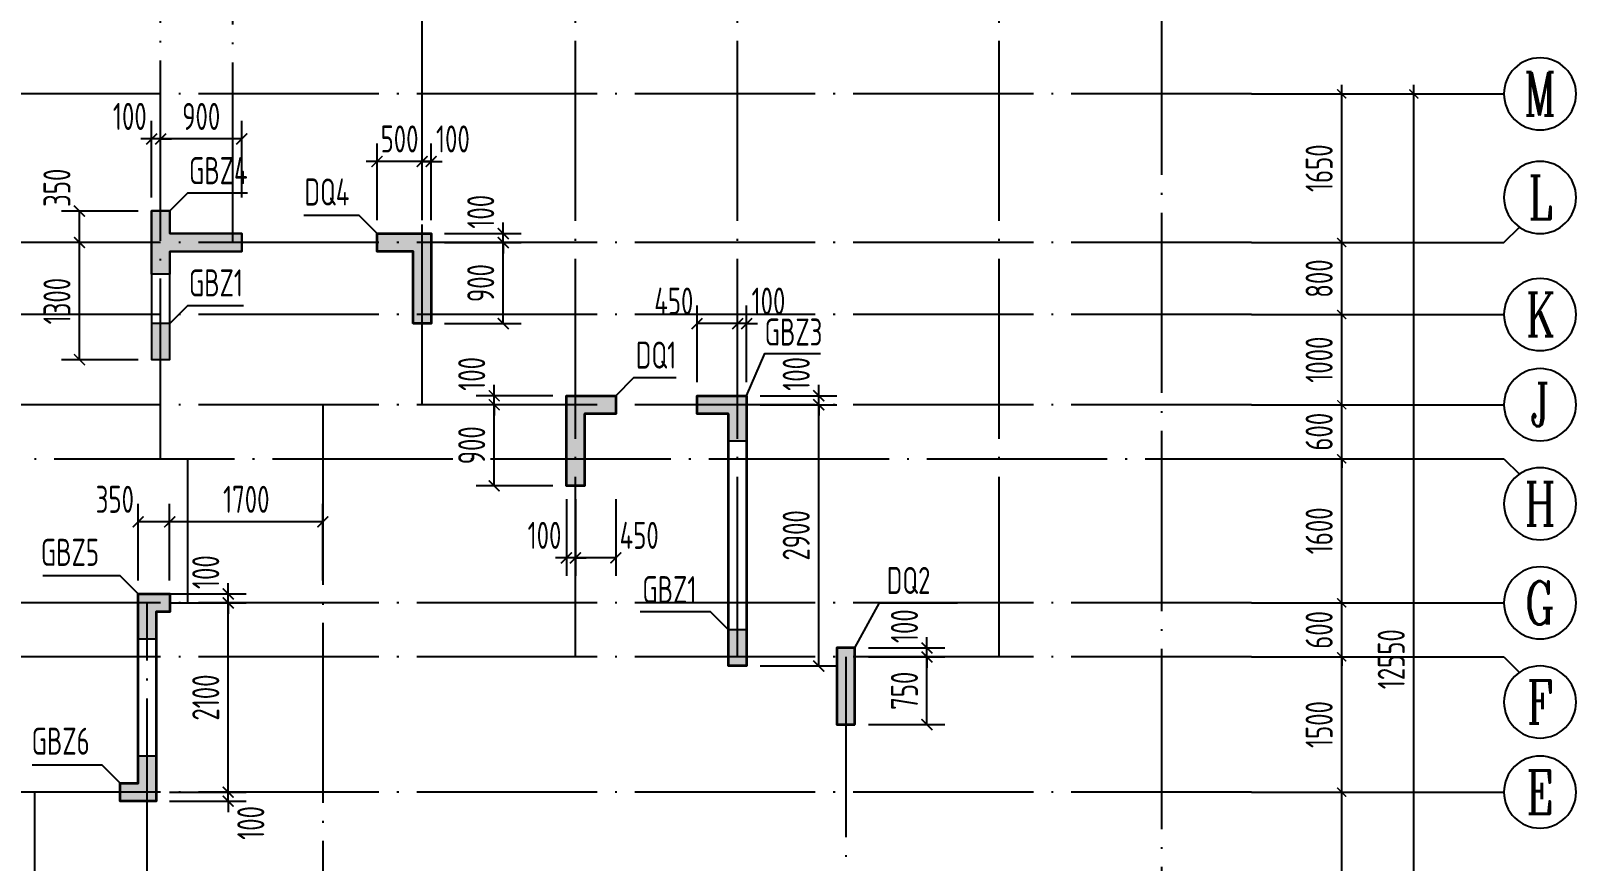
# Model space of a CAD drawing. Extents: x -668857 to 154266, y -275694 to 291306.
# Drawn here: x -302145 to -285006, y -70675 to -61459 of the extents above; entities that cross this region are included whole.
import ezdxf
from ezdxf.enums import TextEntityAlignment as Align

# ---------------------------------------------------------------- set-up
doc = ezdxf.new("R2010")
doc.units = 0
doc.header["$LTSCALE"] = 1000
doc.linetypes.add('DOTE', pattern=[2.42, 2, -0.2, 0.02, -0.2])
doc.layers.get('0').update_dxf_attribs({"linetype": 'CONTINUOUS'})
doc.layers.get('DEFPOINTS').update_dxf_attribs({"linetype": 'CONTINUOUS'})
for name, color, linetype in [('A-AXIS', 1, 'CONTINUOUS'), ('A-DOTE', 10, 'DOTE'), ('AXIS_NUM', 7, 'CONTINUOUS'), ('S-Q墙实线', 6, 'CONTINUOUS'), ('S-Q墙标注', 3, 'CONTINUOUS'), ('S-X详图填充', 252, 'CONTINUOUS'), ('S-X详图实线', 4, 'CONTINUOUS'), ('S-Y一般标注', 3, 'CONTINUOUS'), ('S-Z柱编号', 6, 'CONTINUOUS')]:
    doc.layers.add(name, color=color, linetype=linetype)
doc.styles.add('TSSD_Axis', font='complex.shx', dxfattribs={"width": 0.7, "bigfont": 'hztxt.shx'})
doc.styles.add('TSSD_DIMENSION', font='Tssdeng.shx', dxfattribs={"width": 0.7, "bigfont": 'tssdchn.shx'})
doc.styles.add('TSSD_REIN', font='tssdeng.shx', dxfattribs={"width": 0.7, "height": 300, "bigfont": 'tssdchn.shx'})
doc.styles.add('结构文字', font='zstxt.shx', dxfattribs={"width": 0.7, "bigfont": 'zshz.shx'})
doc.dimstyles.new('STRUCK', dxfattribs={"dimtxt": 400, "dimasz": 121, "dimexe": 200, "dimexo": 150, "dimgap": 115, "dimtad": 1, "dimdec": 0, "dimdsep": 46, "dimtxsty": '结构文字', "dimblk": 'ARCHTICK', "dimcen": 400, "dimclrd": 3, "dimclre": 3, "dimclrt": 7, "dimadec": 0, "dimazin": 0, "dimtfac": 1, "dimtdec": 0, "dimtix": 1, "dimtmove": 2, "dimatfit": 3, "dimldrblk": '_DIMX', "dimfxl": 0, "dimtolj": 1, "dimtzin": 0, "dimarcsym": 0})
doc.dimstyles.new('TSSD_100_100', dxfattribs={"dimtxt": 300, "dimasz": 100, "dimexe": 100, "dimexo": 250, "dimgap": 100, "dimtad": 1, "dimdec": 0, "dimzin": 0, "dimdsep": 46, "dimtxsty": 'TSSD_DIMENSION', "dimblk": 'ARCHTICK', "dimcen": 0, "dimdle": 100, "dimclrt": 7, "dimadec": 0, "dimazin": 0, "dimtfac": 1, "dimtdec": 0, "dimtix": 1, "dimtmove": 2, "dimatfit": 3, "dimldrblk": 'ARCHTICK', "dimfxl": 0, "dimtolj": 1, "dimtzin": 0, "dimarcsym": 0})

# ---------------------------------------------------------------- blocks, each defined once
blk = doc.blocks.new('ts_axno')
at = {"color": 0, "linetype": 'ByBlock', "lineweight": -2}
blk.add_circle((0, 0), 0.5, dxfattribs=at)
at = {"color": 0, "linetype": 'ByBlock', "lineweight": -2, "style": 'TSSD_Axis', "width": 0.7}
blk.add_attdef('A', text='', height=0.6, dxfattribs=at).set_placement((0, 0), align=Align.MIDDLE_CENTER)
blk = doc.blocks.new('_ArchTick')
at = {"color": 0, "linetype": 'ByBlock', "const_width": 0.15}
blk.add_lwpolyline([(-0.5, -0.5), (0.5, 0.5)], dxfattribs=at)
blk = doc.blocks.new('*D202')
at = {"layer": 'DEFPOINTS', "color": 0}
for p in [(55600, 10900), (56600, 10900), (55600, 9400)]:
    blk.add_point(p, dxfattribs=at)
at = {"layer": 'S-Y一般标注', "color": 0, "lineweight": -2}
for p, q in [((56600, 9300), (56600, 11000)), ((55850, 10900), (56700, 10900)), ((55850, 9400), (56700, 9400))]:
    blk.add_line(p, q, dxfattribs=at)
at = {"layer": 'S-Y一般标注', "color": 0, "lineweight": -2, "xscale": 100, "yscale": 100, "zscale": 100}
for p, rotation in [((56600, 10900), 90), ((56600, 9400), 270)]:
    blk.add_blockref('_ArchTick', p, dxfattribs=dict(at, rotation=rotation))
at = {"layer": 'S-Y一般标注', "color": 7, "insert": (56350, 10150), "char_height": 300, "attachment_point": 5, "rotation": 90, "style": 'TSSD_DIMENSION'}
blk.add_mtext('\\A1;1500', dxfattribs=at)
blk = doc.blocks.new('*D203')
at = {"layer": 'DEFPOINTS', "color": 0}
for p in [(55600, 11500), (56600, 11500), (55600, 10900)]:
    blk.add_point(p, dxfattribs=at)
at = {"layer": 'S-Y一般标注', "color": 0, "lineweight": -2}
for p, q in [((55850, 11500), (56700, 11500)), ((56600, 11500), (56600, 11600)), ((56600, 10900), (56600, 11500)), ((55850, 10900), (56700, 10900)), ((56600, 10900), (56600, 10800))]:
    blk.add_line(p, q, dxfattribs=at)
at = {"layer": 'S-Y一般标注', "color": 0, "lineweight": -2, "xscale": 100, "yscale": 100, "zscale": 100}
for p, rotation in [((56600, 11500), 270), ((56600, 10900), 90)]:
    blk.add_blockref('_ArchTick', p, dxfattribs=dict(at, rotation=rotation))
at = {"layer": 'S-Y一般标注', "color": 7, "insert": (56350, 11200), "char_height": 300, "attachment_point": 5, "rotation": 90, "style": 'TSSD_DIMENSION'}
blk.add_mtext('\\A1;600', dxfattribs=at)
blk = doc.blocks.new('*D204')
at = {"layer": 'DEFPOINTS', "color": 0}
for p in [(55600, 13100), (56600, 13100), (55600, 11500)]:
    blk.add_point(p, dxfattribs=at)
at = {"layer": 'S-Y一般标注', "color": 0, "lineweight": -2}
for p, q in [((56600, 11400), (56600, 13200)), ((55850, 13100), (56700, 13100)), ((55850, 11500), (56700, 11500))]:
    blk.add_line(p, q, dxfattribs=at)
at = {"layer": 'S-Y一般标注', "color": 0, "lineweight": -2, "xscale": 100, "yscale": 100, "zscale": 100}
for p, rotation in [((56600, 13100), 90), ((56600, 11500), 270)]:
    blk.add_blockref('_ArchTick', p, dxfattribs=dict(at, rotation=rotation))
at = {"layer": 'S-Y一般标注', "color": 7, "insert": (56350, 12300), "char_height": 300, "attachment_point": 5, "rotation": 90, "style": 'TSSD_DIMENSION'}
blk.add_mtext('\\A1;1600', dxfattribs=at)
blk = doc.blocks.new('*D205')
at = {"layer": 'DEFPOINTS', "color": 0}
for p in [(55600, 13700), (56600, 13700), (55600, 13100)]:
    blk.add_point(p, dxfattribs=at)
at = {"layer": 'S-Y一般标注', "color": 0, "lineweight": -2}
for p, q in [((56600, 13700), (56600, 13800)), ((55850, 13700), (56700, 13700)), ((56600, 13100), (56600, 13700)), ((55850, 13100), (56700, 13100)), ((56600, 13100), (56600, 13000))]:
    blk.add_line(p, q, dxfattribs=at)
at = {"layer": 'S-Y一般标注', "color": 0, "lineweight": -2, "xscale": 100, "yscale": 100, "zscale": 100}
for p, rotation in [((56600, 13700), 270), ((56600, 13100), 90)]:
    blk.add_blockref('_ArchTick', p, dxfattribs=dict(at, rotation=rotation))
at = {"layer": 'S-Y一般标注', "color": 7, "insert": (56350, 13400), "char_height": 300, "attachment_point": 5, "rotation": 90, "style": 'TSSD_DIMENSION'}
blk.add_mtext('\\A1;600', dxfattribs=at)
blk = doc.blocks.new('*D206')
at = {"layer": 'DEFPOINTS', "color": 0}
for p in [(55600, 14700), (56600, 14700), (55600, 13700)]:
    blk.add_point(p, dxfattribs=at)
at = {"layer": 'S-Y一般标注', "color": 0, "lineweight": -2}
for p, q in [((56600, 13600), (56600, 14800)), ((55850, 14700), (56700, 14700)), ((55850, 13700), (56700, 13700))]:
    blk.add_line(p, q, dxfattribs=at)
at = {"layer": 'S-Y一般标注', "color": 0, "lineweight": -2, "xscale": 100, "yscale": 100, "zscale": 100}
for p, rotation in [((56600, 14700), 90), ((56600, 13700), 270)]:
    blk.add_blockref('_ArchTick', p, dxfattribs=dict(at, rotation=rotation))
at = {"layer": 'S-Y一般标注', "color": 7, "insert": (56350, 14200), "char_height": 300, "attachment_point": 5, "rotation": 90, "style": 'TSSD_DIMENSION'}
blk.add_mtext('\\A1;1000', dxfattribs=at)
blk = doc.blocks.new('*D207')
at = {"layer": 'DEFPOINTS', "color": 0}
for p in [(55600, 17150), (57400, 17150), (55600, 4600)]:
    blk.add_point(p, dxfattribs=at)
at = {"layer": 'S-Y一般标注', "color": 0, "lineweight": -2}
for p, q in [((55850, 17150), (57500, 17150)), ((57400, 4500), (57400, 17250)), ((55850, 4600), (57500, 4600))]:
    blk.add_line(p, q, dxfattribs=at)
at = {"layer": 'S-Y一般标注', "color": 0, "lineweight": -2, "xscale": 100, "yscale": 100, "zscale": 100}
for p, rotation in [((57400, 17150), 90), ((57400, 4600), 270)]:
    blk.add_blockref('_ArchTick', p, dxfattribs=dict(at, rotation=rotation))
at = {"layer": 'S-Y一般标注', "color": 7, "insert": (57150, 10875), "char_height": 300, "attachment_point": 5, "rotation": 90, "style": 'TSSD_DIMENSION'}
blk.add_mtext('\\A1;12550', dxfattribs=at)
blk = doc.blocks.new('*D208')
at = {"layer": 'DEFPOINTS', "color": 0}
for p in [(55600, 15500), (56600, 15500), (55600, 14700)]:
    blk.add_point(p, dxfattribs=at)
at = {"layer": 'S-Y一般标注', "color": 0, "lineweight": -2}
for p, q in [((56600, 14600), (56600, 15600)), ((55850, 15500), (56700, 15500)), ((55850, 14700), (56700, 14700))]:
    blk.add_line(p, q, dxfattribs=at)
at = {"layer": 'S-Y一般标注', "color": 0, "lineweight": -2, "xscale": 100, "yscale": 100, "zscale": 100}
for p, rotation in [((56600, 15500), 90), ((56600, 14700), 270)]:
    blk.add_blockref('_ArchTick', p, dxfattribs=dict(at, rotation=rotation))
at = {"layer": 'S-Y一般标注', "color": 7, "insert": (56350, 15100), "char_height": 300, "attachment_point": 5, "rotation": 90, "style": 'TSSD_DIMENSION'}
blk.add_mtext('\\A1;800', dxfattribs=at)
blk = doc.blocks.new('*D210')
at = {"layer": 'DEFPOINTS', "color": 0}
for p in [(55600, 9400), (56600, 9400), (55600, 6400)]:
    blk.add_point(p, dxfattribs=at)
at = {"layer": 'S-Y一般标注', "color": 0, "lineweight": -2}
for p, q in [((56600, 6300), (56600, 9500)), ((55850, 9400), (56700, 9400)), ((55850, 6400), (56700, 6400))]:
    blk.add_line(p, q, dxfattribs=at)
at = {"layer": 'S-Y一般标注', "color": 0, "lineweight": -2, "xscale": 100, "yscale": 100, "zscale": 100}
for p, rotation in [((56600, 9400), 90), ((56600, 6400), 270)]:
    blk.add_blockref('_ArchTick', p, dxfattribs=dict(at, rotation=rotation))
at = {"layer": 'S-Y一般标注', "color": 7, "insert": (56350, 7900), "char_height": 300, "attachment_point": 5, "rotation": 90, "style": 'TSSD_DIMENSION'}
blk.add_mtext('\\A1;3000', dxfattribs=at)
blk = doc.blocks.new('*D211')
at = {"layer": 'DEFPOINTS', "color": 0}
for p in [(55600, 17150), (56600, 17150), (55600, 15500)]:
    blk.add_point(p, dxfattribs=at)
at = {"layer": 'S-Y一般标注', "color": 0, "lineweight": -2}
for p, q in [((55850, 17150), (56700, 17150)), ((56600, 15400), (56600, 17250)), ((55850, 15500), (56700, 15500))]:
    blk.add_line(p, q, dxfattribs=at)
at = {"layer": 'S-Y一般标注', "color": 0, "lineweight": -2, "xscale": 100, "yscale": 100, "zscale": 100}
for p, rotation in [((56600, 17150), 90), ((56600, 15500), 270)]:
    blk.add_blockref('_ArchTick', p, dxfattribs=dict(at, rotation=rotation))
at = {"layer": 'S-Y一般标注', "color": 7, "insert": (56350, 16325), "char_height": 300, "attachment_point": 5, "rotation": 90, "style": 'TSSD_DIMENSION'}
blk.add_mtext('\\A1;1650', dxfattribs=at)
blk = doc.blocks.new('*D1863')
at = {"layer": 'DEFPOINTS', "color": 0}
for p in [(-294206, -65609), (-293406, -65609), (-294206, -68509)]:
    blk.add_point(p, dxfattribs=at)
at = {"layer": 'S-Q墙标注', "color": 3, "lineweight": -2}
for p, q in [((-294056, -65609), (-293206, -65609)), ((-293406, -68509), (-293406, -65609)), ((-294056, -68509), (-293206, -68509))]:
    blk.add_line(p, q, dxfattribs=at)
at = {"layer": 'S-Q墙标注', "color": 3, "lineweight": -2, "xscale": 121, "yscale": 121, "zscale": 121}
for p, rotation in [((-293406, -65609), 90), ((-293406, -68509), 270)]:
    blk.add_blockref('_ArchTick', p, dxfattribs=dict(at, rotation=rotation))
at = {"layer": 'S-Q墙标注', "color": 7, "insert": (-293656, -67059), "char_height": 300, "attachment_point": 5, "rotation": 90, "style": 'TSSD_REIN'}
blk.add_mtext('\\A1;2900', dxfattribs=at)
blk = doc.blocks.new('_DIMX')
blk.add_line((-150, 0), (150, 0))
at = {"const_width": 50}
blk.add_lwpolyline([(-70, -70), (70, 70)], dxfattribs=at)
blk = doc.blocks.new('*D1864')
at = {"layer": 'DEFPOINTS', "color": 0}
for p in [(-294206, -65509), (-294206, -65609), (-293406, -65509)]:
    blk.add_point(p, dxfattribs=at)
at = {"layer": 'S-Q墙标注', "color": 3, "lineweight": -2}
for p, q in [((-293406, -65509), (-293406, -65388)), ((-294056, -65509), (-293206, -65509)), ((-294056, -65609), (-293206, -65609)), ((-293406, -65609), (-293406, -65509)), ((-293406, -65609), (-293406, -65730))]:
    blk.add_line(p, q, dxfattribs=at)
at = {"layer": 'S-Q墙标注', "color": 3, "lineweight": -2, "xscale": 121, "yscale": 121, "zscale": 121}
for p, rotation in [((-293406, -65509), 270), ((-293406, -65609), 90)]:
    blk.add_blockref('_ArchTick', p, dxfattribs=dict(at, rotation=rotation))
at = {"layer": 'S-Q墙标注', "color": 7, "insert": (-293656, -65267), "char_height": 300, "attachment_point": 5, "rotation": 90, "style": 'TSSD_REIN'}
blk.add_mtext('\\A1;100', dxfattribs=at)
blk = doc.blocks.new('*D1865')
at = {"layer": 'DEFPOINTS', "color": 0}
for p in [(-294306, -64709), (-294306, -65509), (-294206, -65509)]:
    blk.add_point(p, dxfattribs=at)
at = {"layer": 'S-Q墙标注', "color": 3, "lineweight": -2}
for p, q in [((-294306, -65359), (-294306, -64509)), ((-294206, -65359), (-294206, -64509)), ((-294306, -64709), (-294427, -64709)), ((-294206, -64709), (-294306, -64709)), ((-294206, -64709), (-294085, -64709))]:
    blk.add_line(p, q, dxfattribs=at)
at = {"layer": 'S-Q墙标注', "color": 3, "lineweight": -2, "xscale": 121, "yscale": 121, "zscale": 121}
blk.add_blockref('_ArchTick', (-294306, -64709), dxfattribs=at)
at = {"layer": 'S-Q墙标注', "color": 3, "lineweight": -2, "xscale": 121, "yscale": 121, "zscale": 121, "rotation": 180}
blk.add_blockref('_ArchTick', (-294206, -64709), dxfattribs=at)
at = {"layer": 'S-Q墙标注', "color": 7, "insert": (-293964, -64459), "char_height": 300, "attachment_point": 5, "style": 'TSSD_REIN'}
blk.add_mtext('\\A1;100', dxfattribs=at)
blk = doc.blocks.new('*D1866')
at = {"layer": 'DEFPOINTS', "color": 0}
for p in [(-294756, -64709), (-294756, -65509), (-294306, -65509)]:
    blk.add_point(p, dxfattribs=at)
at = {"layer": 'S-Q墙标注', "color": 3, "lineweight": -2}
for p, q in [((-294756, -65359), (-294756, -64509)), ((-294306, -65359), (-294306, -64509)), ((-294306, -64709), (-294756, -64709))]:
    blk.add_line(p, q, dxfattribs=at)
at = {"layer": 'S-Q墙标注', "color": 3, "lineweight": -2, "xscale": 121, "yscale": 121, "zscale": 121, "rotation": 180}
blk.add_blockref('_ArchTick', (-294756, -64709), dxfattribs=at)
at = {"layer": 'S-Q墙标注', "color": 3, "lineweight": -2, "xscale": 121, "yscale": 121, "zscale": 121}
blk.add_blockref('_ArchTick', (-294306, -64709), dxfattribs=at)
at = {"layer": 'S-Q墙标注', "color": 7, "insert": (-295014, -64459), "char_height": 300, "attachment_point": 5, "style": 'TSSD_REIN'}
blk.add_mtext('\\A1;450', dxfattribs=at)
blk = doc.blocks.new('*D1867')
at = {"layer": 'DEFPOINTS', "color": 0}
for p in [(-297006, -65609), (-296206, -65609), (-296206, -66509)]:
    blk.add_point(p, dxfattribs=at)
at = {"layer": 'S-Q墙标注', "color": 3, "lineweight": -2}
for p, q in [((-296356, -65609), (-297206, -65609)), ((-297006, -66509), (-297006, -65609)), ((-296356, -66509), (-297206, -66509))]:
    blk.add_line(p, q, dxfattribs=at)
at = {"layer": 'S-Q墙标注', "color": 3, "lineweight": -2, "xscale": 121, "yscale": 121, "zscale": 121}
for p, rotation in [((-297006, -65609), 90), ((-297006, -66509), 270)]:
    blk.add_blockref('_ArchTick', p, dxfattribs=dict(at, rotation=rotation))
at = {"layer": 'S-Q墙标注', "color": 7, "insert": (-297256, -66059), "char_height": 300, "attachment_point": 5, "rotation": 90, "style": 'TSSD_REIN'}
blk.add_mtext('\\A1;900', dxfattribs=at)
blk = doc.blocks.new('*D1868')
at = {"layer": 'DEFPOINTS', "color": 0}
for p in [(-297006, -65509), (-296206, -65509), (-296206, -65609)]:
    blk.add_point(p, dxfattribs=at)
at = {"layer": 'S-Q墙标注', "color": 3, "lineweight": -2}
for p, q in [((-297006, -65509), (-297006, -65388)), ((-296356, -65509), (-297206, -65509)), ((-296356, -65609), (-297206, -65609)), ((-297006, -65609), (-297006, -65509)), ((-297006, -65609), (-297006, -65730))]:
    blk.add_line(p, q, dxfattribs=at)
at = {"layer": 'S-Q墙标注', "color": 3, "lineweight": -2, "xscale": 121, "yscale": 121, "zscale": 121}
for p, rotation in [((-297006, -65509), 270), ((-297006, -65609), 90)]:
    blk.add_blockref('_ArchTick', p, dxfattribs=dict(at, rotation=rotation))
at = {"layer": 'S-Q墙标注', "color": 7, "insert": (-297256, -65267), "char_height": 300, "attachment_point": 5, "rotation": 90, "style": 'TSSD_REIN'}
blk.add_mtext('\\A1;100', dxfattribs=at)
blk = doc.blocks.new('*D1869')
at = {"layer": 'DEFPOINTS', "color": 0}
for p in [(-296106, -66509), (-295656, -66509), (-296106, -67309)]:
    blk.add_point(p, dxfattribs=at)
at = {"layer": 'S-Q墙标注', "color": 3, "lineweight": -2}
for p, q in [((-296106, -66659), (-296106, -67509)), ((-295656, -66659), (-295656, -67509)), ((-295656, -67309), (-296106, -67309))]:
    blk.add_line(p, q, dxfattribs=at)
at = {"layer": 'S-Q墙标注', "color": 3, "lineweight": -2, "xscale": 121, "yscale": 121, "zscale": 121, "rotation": 180}
blk.add_blockref('_ArchTick', (-296106, -67309), dxfattribs=at)
at = {"layer": 'S-Q墙标注', "color": 3, "lineweight": -2, "xscale": 121, "yscale": 121, "zscale": 121}
blk.add_blockref('_ArchTick', (-295656, -67309), dxfattribs=at)
at = {"layer": 'S-Q墙标注', "color": 7, "insert": (-295398, -67059), "char_height": 300, "attachment_point": 5, "style": 'TSSD_REIN'}
blk.add_mtext('\\A1;450', dxfattribs=at)
blk = doc.blocks.new('*D1870')
at = {"layer": 'DEFPOINTS', "color": 0}
for p in [(-296206, -66509), (-296106, -66509), (-296206, -67309)]:
    blk.add_point(p, dxfattribs=at)
at = {"layer": 'S-Q墙标注', "color": 3, "lineweight": -2}
for p, q in [((-296206, -66659), (-296206, -67509)), ((-296106, -66659), (-296106, -67509)), ((-296206, -67309), (-296327, -67309)), ((-296106, -67309), (-296206, -67309)), ((-296106, -67309), (-295985, -67309))]:
    blk.add_line(p, q, dxfattribs=at)
at = {"layer": 'S-Q墙标注', "color": 3, "lineweight": -2, "xscale": 121, "yscale": 121, "zscale": 121}
blk.add_blockref('_ArchTick', (-296206, -67309), dxfattribs=at)
at = {"layer": 'S-Q墙标注', "color": 3, "lineweight": -2, "xscale": 121, "yscale": 121, "zscale": 121, "rotation": 180}
blk.add_blockref('_ArchTick', (-296106, -67309), dxfattribs=at)
at = {"layer": 'S-Q墙标注', "color": 7, "insert": (-296448, -67059), "char_height": 300, "attachment_point": 5, "style": 'TSSD_REIN'}
blk.add_mtext('\\A1;100', dxfattribs=at)
blk = doc.blocks.new('*D1871')
at = {"layer": 'DEFPOINTS', "color": 0}
for p in [(-297706, -63809), (-296906, -63809), (-297706, -64709)]:
    blk.add_point(p, dxfattribs=at)
at = {"layer": 'S-Q墙标注', "color": 3, "lineweight": -2}
for p, q in [((-297556, -63809), (-296706, -63809)), ((-296906, -64709), (-296906, -63809)), ((-297556, -64709), (-296706, -64709))]:
    blk.add_line(p, q, dxfattribs=at)
at = {"layer": 'S-Q墙标注', "color": 3, "lineweight": -2, "xscale": 121, "yscale": 121, "zscale": 121}
for p, rotation in [((-296906, -63809), 90), ((-296906, -64709), 270)]:
    blk.add_blockref('_ArchTick', p, dxfattribs=dict(at, rotation=rotation))
at = {"layer": 'S-Q墙标注', "color": 7, "insert": (-297156, -64259), "char_height": 300, "attachment_point": 5, "rotation": 90, "style": 'TSSD_REIN'}
blk.add_mtext('\\A1;900', dxfattribs=at)
blk = doc.blocks.new('*D1872')
at = {"layer": 'DEFPOINTS', "color": 0}
for p in [(-297706, -63709), (-296906, -63709), (-297706, -63809)]:
    blk.add_point(p, dxfattribs=at)
at = {"layer": 'S-Q墙标注', "color": 3, "lineweight": -2}
for p, q in [((-297556, -63709), (-296706, -63709)), ((-296906, -63709), (-296906, -63588)), ((-296906, -63809), (-296906, -63709)), ((-297556, -63809), (-296706, -63809)), ((-296906, -63809), (-296906, -63930))]:
    blk.add_line(p, q, dxfattribs=at)
at = {"layer": 'S-Q墙标注', "color": 3, "lineweight": -2, "xscale": 121, "yscale": 121, "zscale": 121}
for p, rotation in [((-296906, -63709), 270), ((-296906, -63809), 90)]:
    blk.add_blockref('_ArchTick', p, dxfattribs=dict(at, rotation=rotation))
at = {"layer": 'S-Q墙标注', "color": 7, "insert": (-297156, -63467), "char_height": 300, "attachment_point": 5, "rotation": 90, "style": 'TSSD_REIN'}
blk.add_mtext('\\A1;100', dxfattribs=at)
blk = doc.blocks.new('*D1873')
at = {"layer": 'DEFPOINTS', "color": 0}
for p in [(-297806, -62909), (-297806, -63709), (-297706, -63709)]:
    blk.add_point(p, dxfattribs=at)
at = {"layer": 'S-Q墙标注', "color": 3, "lineweight": -2}
for p, q in [((-297806, -63559), (-297806, -62709)), ((-297706, -63559), (-297706, -62709)), ((-297806, -62909), (-297927, -62909)), ((-297706, -62909), (-297806, -62909)), ((-297706, -62909), (-297585, -62909))]:
    blk.add_line(p, q, dxfattribs=at)
at = {"layer": 'S-Q墙标注', "color": 3, "lineweight": -2, "xscale": 121, "yscale": 121, "zscale": 121}
blk.add_blockref('_ArchTick', (-297806, -62909), dxfattribs=at)
at = {"layer": 'S-Q墙标注', "color": 3, "lineweight": -2, "xscale": 121, "yscale": 121, "zscale": 121, "rotation": 180}
blk.add_blockref('_ArchTick', (-297706, -62909), dxfattribs=at)
at = {"layer": 'S-Q墙标注', "color": 7, "insert": (-297464, -62659), "char_height": 300, "attachment_point": 5, "style": 'TSSD_REIN'}
blk.add_mtext('\\A1;100', dxfattribs=at)
blk = doc.blocks.new('*D1874')
at = {"layer": 'DEFPOINTS', "color": 0}
for p in [(-298306, -62909), (-298306, -63709), (-297806, -63709)]:
    blk.add_point(p, dxfattribs=at)
at = {"layer": 'S-Q墙标注', "color": 3, "lineweight": -2}
for p, q in [((-298306, -63559), (-298306, -62709)), ((-297806, -63559), (-297806, -62709)), ((-298306, -62909), (-298427, -62909)), ((-297806, -62909), (-298306, -62909)), ((-297806, -62909), (-297685, -62909))]:
    blk.add_line(p, q, dxfattribs=at)
at = {"layer": 'S-Q墙标注', "color": 3, "lineweight": -2, "xscale": 121, "yscale": 121, "zscale": 121}
blk.add_blockref('_ArchTick', (-298306, -62909), dxfattribs=at)
at = {"layer": 'S-Q墙标注', "color": 3, "lineweight": -2, "xscale": 121, "yscale": 121, "zscale": 121, "rotation": 180}
blk.add_blockref('_ArchTick', (-297806, -62909), dxfattribs=at)
at = {"layer": 'S-Q墙标注', "color": 7, "insert": (-298056, -62659), "char_height": 300, "attachment_point": 5, "style": 'TSSD_REIN'}
blk.add_mtext('\\A1;500', dxfattribs=at)
blk = doc.blocks.new('*D1875')
at = {"layer": 'DEFPOINTS', "color": 0}
for p in [(-300756, -69909), (-299956, -69909), (-300756, -70009)]:
    blk.add_point(p, dxfattribs=at)
at = {"layer": 'S-Q墙标注', "color": 3, "lineweight": -2}
for p, q in [((-300606, -69909), (-299756, -69909)), ((-299956, -69909), (-299956, -69788)), ((-299956, -70009), (-299956, -69909)), ((-300606, -70009), (-299756, -70009)), ((-299956, -70009), (-299956, -70130))]:
    blk.add_line(p, q, dxfattribs=at)
at = {"layer": 'S-Q墙标注', "color": 3, "lineweight": -2, "xscale": 121, "yscale": 121, "zscale": 121}
for p, rotation in [((-299956, -69909), 270), ((-299956, -70009), 90)]:
    blk.add_blockref('_ArchTick', p, dxfattribs=dict(at, rotation=rotation))
at = {"layer": 'S-Q墙标注', "color": 7, "insert": (-299706, -70251), "char_height": 300, "attachment_point": 5, "rotation": 90, "style": 'TSSD_REIN'}
blk.add_mtext('\\A1;100', dxfattribs=at)
blk = doc.blocks.new('*D1876')
at = {"layer": 'DEFPOINTS', "color": 0}
for p in [(-300756, -67809), (-299956, -67809), (-300756, -69909)]:
    blk.add_point(p, dxfattribs=at)
at = {"layer": 'S-Q墙标注', "color": 3, "lineweight": -2}
for p, q in [((-300606, -67809), (-299756, -67809)), ((-299956, -69909), (-299956, -67809)), ((-300606, -69909), (-299756, -69909))]:
    blk.add_line(p, q, dxfattribs=at)
at = {"layer": 'S-Q墙标注', "color": 3, "lineweight": -2, "xscale": 121, "yscale": 121, "zscale": 121}
for p, rotation in [((-299956, -67809), 90), ((-299956, -69909), 270)]:
    blk.add_blockref('_ArchTick', p, dxfattribs=dict(at, rotation=rotation))
at = {"layer": 'S-Q墙标注', "color": 7, "insert": (-300206, -68859), "char_height": 300, "attachment_point": 5, "rotation": 90, "style": 'TSSD_REIN'}
blk.add_mtext('\\A1;2100', dxfattribs=at)
blk = doc.blocks.new('*D1877')
at = {"layer": 'DEFPOINTS', "color": 0}
for p in [(-300756, -67709), (-300756, -67809), (-299956, -67709)]:
    blk.add_point(p, dxfattribs=at)
at = {"layer": 'S-Q墙标注', "color": 3, "lineweight": -2}
for p, q in [((-299956, -67709), (-299956, -67588)), ((-300606, -67709), (-299756, -67709)), ((-300606, -67809), (-299756, -67809)), ((-299956, -67809), (-299956, -67709)), ((-299956, -67809), (-299956, -67930))]:
    blk.add_line(p, q, dxfattribs=at)
at = {"layer": 'S-Q墙标注', "color": 3, "lineweight": -2, "xscale": 121, "yscale": 121, "zscale": 121}
for p, rotation in [((-299956, -67709), 270), ((-299956, -67809), 90)]:
    blk.add_blockref('_ArchTick', p, dxfattribs=dict(at, rotation=rotation))
at = {"layer": 'S-Q墙标注', "color": 7, "insert": (-300206, -67467), "char_height": 300, "attachment_point": 5, "rotation": 90, "style": 'TSSD_REIN'}
blk.add_mtext('\\A1;100', dxfattribs=at)
blk = doc.blocks.new('*D1919')
at = {"layer": 'DEFPOINTS', "color": 0}
for p in [(-293006, -68309), (-292206, -68309), (-293006, -68409)]:
    blk.add_point(p, dxfattribs=at)
at = {"layer": 'S-Q墙标注', "color": 3, "lineweight": -2}
for p, q in [((-292206, -68309), (-292206, -68188)), ((-292856, -68309), (-292006, -68309)), ((-292206, -68409), (-292206, -68309)), ((-292856, -68409), (-292006, -68409)), ((-292206, -68409), (-292206, -68530))]:
    blk.add_line(p, q, dxfattribs=at)
at = {"layer": 'S-Q墙标注', "color": 3, "lineweight": -2, "xscale": 121, "yscale": 121, "zscale": 121}
for p, rotation in [((-292206, -68309), 270), ((-292206, -68409), 90)]:
    blk.add_blockref('_ArchTick', p, dxfattribs=dict(at, rotation=rotation))
at = {"layer": 'S-Q墙标注', "color": 7, "insert": (-292456, -68067), "char_height": 300, "attachment_point": 5, "rotation": 90, "style": 'TSSD_REIN'}
blk.add_mtext('\\A1;100', dxfattribs=at)
blk = doc.blocks.new('*D1920')
at = {"layer": 'DEFPOINTS', "color": 0}
for p in [(-293006, -68409), (-292206, -68409), (-293006, -69159)]:
    blk.add_point(p, dxfattribs=at)
at = {"layer": 'S-Q墙标注', "color": 3, "lineweight": -2}
for p, q in [((-292856, -68409), (-292006, -68409)), ((-292206, -69159), (-292206, -68409)), ((-292856, -69159), (-292006, -69159))]:
    blk.add_line(p, q, dxfattribs=at)
at = {"layer": 'S-Q墙标注', "color": 3, "lineweight": -2, "xscale": 121, "yscale": 121, "zscale": 121}
for p, rotation in [((-292206, -68409), 90), ((-292206, -69159), 270)]:
    blk.add_blockref('_ArchTick', p, dxfattribs=dict(at, rotation=rotation))
at = {"layer": 'S-Q墙标注', "color": 7, "insert": (-292456, -68784), "char_height": 300, "attachment_point": 5, "rotation": 90, "style": 'TSSD_REIN'}
blk.add_mtext('\\A1;750', dxfattribs=at)
blk = doc.blocks.new('*D1941')
at = {"layer": 'DEFPOINTS', "color": 0}
for p in [(-300956, -66909), (-300956, -67709), (-300606, -67709)]:
    blk.add_point(p, dxfattribs=at)
at = {"layer": 'S-Q墙标注', "color": 3, "lineweight": -2}
for p, q in [((-300956, -67559), (-300956, -66709)), ((-300606, -67559), (-300606, -66709)), ((-300606, -66909), (-300956, -66909))]:
    blk.add_line(p, q, dxfattribs=at)
at = {"layer": 'S-Q墙标注', "color": 3, "lineweight": -2, "xscale": 121, "yscale": 121, "zscale": 121, "rotation": 180}
blk.add_blockref('_ArchTick', (-300956, -66909), dxfattribs=at)
at = {"layer": 'S-Q墙标注', "color": 3, "lineweight": -2, "xscale": 121, "yscale": 121, "zscale": 121}
blk.add_blockref('_ArchTick', (-300606, -66909), dxfattribs=at)
at = {"layer": 'S-Q墙标注', "color": 7, "insert": (-301214, -66659), "char_height": 300, "attachment_point": 5, "style": 'TSSD_REIN'}
blk.add_mtext('\\A1;350', dxfattribs=at)
blk = doc.blocks.new('*D1942')
at = {"layer": 'DEFPOINTS', "color": 0}
for p in [(-300606, -66909), (-300606, -67709), (-298906, -67709)]:
    blk.add_point(p, dxfattribs=at)
at = {"layer": 'S-Q墙标注', "color": 3, "lineweight": -2}
for p, q in [((-300606, -67559), (-300606, -66709)), ((-298906, -67559), (-298906, -66709)), ((-298906, -66909), (-300606, -66909))]:
    blk.add_line(p, q, dxfattribs=at)
at = {"layer": 'S-Q墙标注', "color": 3, "lineweight": -2, "xscale": 121, "yscale": 121, "zscale": 121, "rotation": 180}
blk.add_blockref('_ArchTick', (-300606, -66909), dxfattribs=at)
at = {"layer": 'S-Q墙标注', "color": 3, "lineweight": -2, "xscale": 121, "yscale": 121, "zscale": 121}
blk.add_blockref('_ArchTick', (-298906, -66909), dxfattribs=at)
at = {"layer": 'S-Q墙标注', "color": 7, "insert": (-299756, -66659), "char_height": 300, "attachment_point": 5, "style": 'TSSD_REIN'}
blk.add_mtext('\\A1;1700', dxfattribs=at)
blk = doc.blocks.new('*D2079')
at = {"layer": 'DEFPOINTS', "color": 0}
for p in [(-301606, -63809), (-300806, -63809), (-300806, -65109)]:
    blk.add_point(p, dxfattribs=at)
at = {"layer": 'S-Q墙标注', "color": 3, "lineweight": -2}
for p, q in [((-300956, -63809), (-301806, -63809)), ((-301606, -65109), (-301606, -63809)), ((-300956, -65109), (-301806, -65109))]:
    blk.add_line(p, q, dxfattribs=at)
at = {"layer": 'S-Q墙标注', "color": 3, "lineweight": -2, "xscale": 121, "yscale": 121, "zscale": 121}
for p, rotation in [((-301606, -63809), 90), ((-301606, -65109), 270)]:
    blk.add_blockref('_ArchTick', p, dxfattribs=dict(at, rotation=rotation))
at = {"layer": 'S-Q墙标注', "color": 7, "insert": (-301856, -64459), "char_height": 300, "attachment_point": 5, "rotation": 90, "style": 'TSSD_REIN'}
blk.add_mtext('\\A1;1300', dxfattribs=at)
blk = doc.blocks.new('*D2080')
at = {"layer": 'DEFPOINTS', "color": 0}
for p in [(-301606, -63459), (-300806, -63459), (-300806, -63809)]:
    blk.add_point(p, dxfattribs=at)
at = {"layer": 'S-Q墙标注', "color": 3, "lineweight": -2}
for p, q in [((-300956, -63459), (-301806, -63459)), ((-301606, -63809), (-301606, -63459)), ((-300956, -63809), (-301806, -63809))]:
    blk.add_line(p, q, dxfattribs=at)
at = {"layer": 'S-Q墙标注', "color": 3, "lineweight": -2, "xscale": 121, "yscale": 121, "zscale": 121}
for p, rotation in [((-301606, -63459), 90), ((-301606, -63809), 270)]:
    blk.add_blockref('_ArchTick', p, dxfattribs=dict(at, rotation=rotation))
at = {"layer": 'S-Q墙标注', "color": 7, "insert": (-301856, -63201), "char_height": 300, "attachment_point": 5, "rotation": 90, "style": 'TSSD_REIN'}
blk.add_mtext('\\A1;350', dxfattribs=at)
blk = doc.blocks.new('*D2081')
at = {"layer": 'DEFPOINTS', "color": 0}
for p in [(-300706, -62659), (-300706, -63459), (-299806, -63459)]:
    blk.add_point(p, dxfattribs=at)
at = {"layer": 'S-Q墙标注', "color": 3, "lineweight": -2}
for p, q in [((-300706, -63309), (-300706, -62459)), ((-299806, -63309), (-299806, -62459)), ((-299806, -62659), (-300706, -62659))]:
    blk.add_line(p, q, dxfattribs=at)
at = {"layer": 'S-Q墙标注', "color": 3, "lineweight": -2, "xscale": 121, "yscale": 121, "zscale": 121, "rotation": 180}
blk.add_blockref('_ArchTick', (-300706, -62659), dxfattribs=at)
at = {"layer": 'S-Q墙标注', "color": 3, "lineweight": -2, "xscale": 121, "yscale": 121, "zscale": 121}
blk.add_blockref('_ArchTick', (-299806, -62659), dxfattribs=at)
at = {"layer": 'S-Q墙标注', "color": 7, "insert": (-300256, -62409), "char_height": 300, "attachment_point": 5, "style": 'TSSD_REIN'}
blk.add_mtext('\\A1;900', dxfattribs=at)
blk = doc.blocks.new('*D2082')
at = {"layer": 'DEFPOINTS', "color": 0}
for p in [(-300806, -62659), (-300806, -63459), (-300706, -63459)]:
    blk.add_point(p, dxfattribs=at)
at = {"layer": 'S-Q墙标注', "color": 3, "lineweight": -2}
for p, q in [((-300806, -63309), (-300806, -62459)), ((-300706, -63309), (-300706, -62459)), ((-300806, -62659), (-300927, -62659)), ((-300706, -62659), (-300806, -62659)), ((-300706, -62659), (-300585, -62659))]:
    blk.add_line(p, q, dxfattribs=at)
at = {"layer": 'S-Q墙标注', "color": 3, "lineweight": -2, "xscale": 121, "yscale": 121, "zscale": 121}
blk.add_blockref('_ArchTick', (-300806, -62659), dxfattribs=at)
at = {"layer": 'S-Q墙标注', "color": 3, "lineweight": -2, "xscale": 121, "yscale": 121, "zscale": 121, "rotation": 180}
blk.add_blockref('_ArchTick', (-300706, -62659), dxfattribs=at)
at = {"layer": 'S-Q墙标注', "color": 7, "insert": (-301048, -62409), "char_height": 300, "attachment_point": 5, "style": 'TSSD_REIN'}
blk.add_mtext('\\A1;100', dxfattribs=at)
blk = doc.blocks.new('20210726.16395156')
at = {"layer": 'A-AXIS'}
for p, q in [((55600, 17150), (58400, 17150)), ((58400, 15500), (58571.6, 15671.7)), ((55600, 15500), (58400, 15500)), ((55600, 14700), (58400, 14700)), ((55600, 13700), (58400, 13700)), ((55600, 13100.3), (58400, 13100.3)), ((58400, 13100.3), (58571.6, 12928.7)), ((55600, 11500), (58400, 11500)), ((55600, 10900), (58400, 10900)), ((58400, 10900), (58571.6, 10728.4)), ((55600, 9400), (58400, 9400))]:
    blk.add_line(p, q, dxfattribs=at)
at = {"layer": 'A-DOTE'}
for p, q in [((43500, 13100.3), (43500, 18249.9)), ((44300, 15500), (44300, 18249.9)), ((46400, 13700), (46400, 18249.9)), ((48100, 10900), (48100, 18249.9)), ((49900, 10900), (49900, 18249.9)), ((52800, 10900), (52800, 18249.9)), ((54600, 18249.9), (54600, 3600)), ((55600, 17150), (3600, 17150)), ((55600, 15500), (3600, 15500)), ((55600, 14700), (3600, 14700)), ((55600, 13700), (3600, 13700)), ((45299.8, 13700), (45300, 3600)), ((3600, 13100.3), (55600, 13100.3)), ((43800, 11500), (43800, 13100)), ((55600, 11500), (3600, 11500)), ((43350, 3600.2), (43350, 11500)), ((55600, 10900), (3600, 10900)), ((51100, 10900), (51100, 3600)), ((55600, 9400), (3600, 9400)), ((42100, 9400), (42100, 3600))]:
    blk.add_line(p, q, dxfattribs=at)
at = {"layer": 'A-AXIS'}
ref = blk.add_blockref('ts_axno', (58800, 17150), dxfattribs=dict(at, xscale=-800, yscale=800, zscale=800))
ref.add_attrib('G', 'M', dxfattribs={"layer": 'AXIS_NUM', "height": 480, "style": 'TSSD_Axis', "width": 0.7}).set_placement((58800, 17150), align=Align.MIDDLE_CENTER)
ref = blk.add_blockref('ts_axno', (58800, 16000), dxfattribs=dict(at, xscale=-800, yscale=800, zscale=800))
ref.add_attrib('G', 'L', dxfattribs={"layer": 'AXIS_NUM', "height": 480, "style": 'TSSD_Axis', "width": 0.7}).set_placement((58800, 16000), align=Align.MIDDLE_CENTER)
ref = blk.add_blockref('ts_axno', (58800, 14700), dxfattribs=dict(at, xscale=-800, yscale=800, zscale=800))
ref.add_attrib('G', 'K', dxfattribs={"layer": 'AXIS_NUM', "height": 480, "style": 'TSSD_Axis', "width": 0.7}).set_placement((58800, 14700), align=Align.MIDDLE_CENTER)
ref = blk.add_blockref('ts_axno', (58800, 13700), dxfattribs=dict(at, xscale=-800, yscale=800, zscale=800))
ref.add_attrib('G', 'J', dxfattribs={"layer": 'AXIS_NUM', "height": 480, "style": 'TSSD_Axis', "width": 0.7}).set_placement((58800, 13700), align=Align.MIDDLE_CENTER)
ref = blk.add_blockref('ts_axno', (58800, 12600.3), dxfattribs=dict(at, xscale=-800, yscale=800, zscale=800))
ref.add_attrib('C', 'H', dxfattribs={"layer": 'AXIS_NUM', "height": 480, "style": 'TSSD_Axis', "width": 0.7}).set_placement((58800, 12600.3), align=Align.MIDDLE_CENTER)
ref = blk.add_blockref('ts_axno', (58800, 11500), dxfattribs=dict(at, xscale=-800, yscale=800, zscale=800))
ref.add_attrib('D', 'G', dxfattribs={"layer": 'AXIS_NUM', "height": 480, "style": 'TSSD_Axis', "width": 0.7}).set_placement((58800, 11500), align=Align.MIDDLE_CENTER)
ref = blk.add_blockref('ts_axno', (58800, 10400), dxfattribs=dict(at, xscale=-800, yscale=800, zscale=800))
ref.add_attrib('C', 'F', dxfattribs={"layer": 'AXIS_NUM', "height": 480, "style": 'TSSD_Axis', "width": 0.7}).set_placement((58800, 10400), align=Align.MIDDLE_CENTER)
ref = blk.add_blockref('ts_axno', (58800, 9400), dxfattribs=dict(at, xscale=-800, yscale=800, zscale=800))
ref.add_attrib('B', 'E', dxfattribs={"layer": 'AXIS_NUM', "height": 480, "style": 'TSSD_Axis', "width": 0.7}).set_placement((58800, 9400), align=Align.MIDDLE_CENTER)
at = {"layer": 'S-Y一般标注'}
for base, p1, p2, picture, middle in [((57400, 17150), (55600, 4600), (55600, 17150), '*D207', (57150, 10875)), ((56600, 17150), (55600, 15500), (55600, 17150), '*D211', (56350, 16325)), ((56600, 15500), (55600, 14700), (55600, 15500), '*D208', (56350, 15100)), ((56600, 14700), (55600, 13700), (55600, 14700), '*D206', (56350, 14200)), ((56600, 13700), (55600, 13100.3), (55600, 13700), '*D205', (56350, 13400.2)), ((56600, 13100.3), (55600, 11500), (55600, 13100.3), '*D204', (56350, 12300.2)), ((56600, 11500), (55600, 10900), (55600, 11500), '*D203', (56350, 11200)), ((56600, 10900), (55600, 9400), (55600, 10900), '*D202', (56350, 10150)), ((56600, 9400), (55600, 6400), (55600, 9400), '*D210', (56350, 7900))]:
    dim = blk.add_linear_dim(base=base, p1=p1, p2=p2, angle=90, dimstyle='TSSD_100_100', dxfattribs=at)
    dim.commit()
    dim.dimension.update_dxf_attribs({"geometry": picture, "text_midpoint": middle})

msp = doc.modelspace()

# ---------------------------------------------------------------- hatches: boundary and pattern name
at = {"layer": 'S-X详图填充'}
h = msp.add_hatch(color=256, dxfattribs=at)
h.dxf.hatch_style = 1
h.paths.add_polyline_path([(-300605.9, -64159.07), (-300805.9, -64159.07), (-300805.9, -63458.61), (-300605.9, -63458.61), (-300605.9, -63708.61), (-299805.77, -63708.61), (-299805.77, -63908.61), (-300605.9, -63908.61)])
h = msp.add_hatch(color=256, dxfattribs=at)
h.dxf.hatch_style = 1
h.paths.add_polyline_path([(-297705.9, -63708.61), (-298305.81, -63708.61), (-298305.81, -63908.61), (-297905.9, -63908.61), (-297905.9, -64708.61), (-297705.9, -64708.61)])
h = msp.add_hatch(color=256, dxfattribs=at)
h.dxf.hatch_style = 1
h.paths.add_polyline_path([(-300605.9, -64708.61), (-300805.9, -64708.61), (-300805.9, -65108.61), (-300605.9, -65108.61)])
h = msp.add_hatch(color=256, dxfattribs=at)
h.dxf.hatch_style = 1
h.paths.add_polyline_path([(-296205.91, -65508.61), (-296205.91, -66508.61), (-296005.91, -66508.61), (-296005.91, -65708.61), (-295655.99, -65708.61), (-295655.99, -65508.61)])
h = msp.add_hatch(color=256, dxfattribs=at)
h.dxf.hatch_style = 1
h.paths.add_polyline_path([(-294405.89, -66008.61), (-294205.89, -66008.61), (-294205.89, -65508.61), (-294755.89, -65508.61), (-294755.89, -65708.61), (-294405.89, -65708.61)])
h = msp.add_hatch(color=256, dxfattribs=at)
h.dxf.hatch_style = 1
h.paths.add_polyline_path([(-300955.9, -68208.61), (-300755.9, -68208.61), (-300755.9, -67908.61), (-300605.91, -67908.61), (-300605.91, -67708.61), (-300955.9, -67708.61)])
h = msp.add_hatch(color=256, dxfattribs=at)
h.dxf.hatch_style = 1
h.paths.add_polyline_path([(-294205.89, -68108.61), (-294405.89, -68108.61), (-294405.89, -68508.61), (-294205.89, -68508.61)])
h = msp.add_hatch(color=256, dxfattribs=at)
h.dxf.hatch_style = 1
h.paths.add_polyline_path([(-293205.9, -69158.61), (-293005.9, -69158.61), (-293005.93, -68308.61), (-293205.93, -68308.61)])
h = msp.add_hatch(color=256, dxfattribs=at)
h.dxf.hatch_style = 1
h.paths.add_polyline_path([(-300755.9, -69508.61), (-300955.9, -69508.61), (-300955.9, -69808.61), (-301155.9, -69808.61), (-301155.9, -70008.61), (-300755.9, -70008.61)])

# ---------------------------------------------------------------- linework, layer by layer
at = {"layer": 'S-Q墙实线'}
msp.add_lwpolyline([(-300805.9, -63808.61), (-300805.9, -65108.61), (-300605.9, -65108.61), (-300605.9, -63908.61), (-299806.29, -63908.61), (-299806.29, -63708.61), (-300605.9, -63708.61), (-300605.9, -63458.61), (-300805.9, -63458.61)], close=True, dxfattribs=at)
at = {"layer": 'S-Q墙实线', "lineweight": 35}
for points in [[(-297905.9, -64708.61), (-297905.91, -63908.61), (-298305.82, -63908.61), (-298305.82, -63708.61), (-297705.91, -63708.61), (-297705.9, -64708.61)], [(-296005.92, -65708.61), (-296005.92, -66508.61), (-296205.92, -66508.61), (-296205.92, -65508.61), (-295655.92, -65508.61), (-295655.92, -65708.61)], [(-294405.92, -65708.61), (-294755.92, -65708.61), (-294755.92, -65508.61), (-294205.92, -65508.61), (-294205.92, -68508.61), (-294405.92, -68508.61)], [(-300955.91, -67708.61), (-300605.91, -67708.61), (-300605.91, -67908.61), (-300755.91, -67908.61), (-300755.91, -68408.61), (-300755.91, -68858.61), (-300755.91, -70008.61), (-301155.91, -70008.61), (-301155.91, -69808.61), (-300955.91, -69808.61), (-300955.91, -68858.61), (-300955.91, -68408.61)], [(-293005.91, -69158.61), (-293005.91, -68308.61), (-293205.91, -68308.61), (-293205.91, -69158.61)]]:
    msp.add_lwpolyline(points, close=True, dxfattribs=at)
at = {"layer": 'S-X详图实线'}
for points in [[(-300605.9, -64159.07), (-300805.9, -64159.07), (-300805.9, -63458.61), (-300605.9, -63458.61), (-300605.9, -63708.61), (-299805.77, -63708.61), (-299805.77, -63908.61), (-300605.9, -63908.61), (-300605.9, -63908.61)], [(-297705.9, -63708.61), (-298305.81, -63708.61), (-298305.81, -63908.61), (-297905.9, -63908.61), (-297905.9, -64708.61), (-297705.9, -64708.61), (-297705.9, -63708.61)], [(-300605.9, -64708.61), (-300805.9, -64708.61), (-300805.9, -65108.61), (-300605.9, -65108.61), (-300605.9, -64708.61)], [(-296205.91, -65508.61), (-296205.91, -66508.61), (-296005.91, -66508.61), (-296005.91, -65708.61), (-295655.99, -65708.61), (-295655.99, -65508.61), (-296205.91, -65508.61)], [(-294405.89, -66008.61), (-294205.89, -66008.61), (-294205.89, -65508.61), (-294755.89, -65508.61), (-294755.89, -65708.61), (-294405.89, -65708.61), (-294405.89, -66008.61)], [(-300955.9, -68208.61), (-300755.9, -68208.61), (-300755.9, -67908.61), (-300605.91, -67908.61), (-300605.91, -67708.61), (-300955.9, -67708.61), (-300955.9, -68208.61)], [(-294205.89, -68108.61), (-294405.89, -68108.61), (-294405.89, -68508.61), (-294205.89, -68508.61), (-294205.89, -68108.61)], [(-293205.9, -69158.61), (-293005.9, -69158.61), (-293005.93, -68308.61), (-293205.93, -68308.61), (-293205.93, -68708.61)], [(-300755.9, -69508.61), (-300955.9, -69508.61), (-300955.9, -69808.61), (-301155.9, -69808.61), (-301155.9, -70008.61), (-300755.9, -70008.61), (-300755.9, -69508.61)]]:
    msp.add_lwpolyline(points, close=True, dxfattribs=at)
at = {"layer": 'S-Z柱编号', "color": 7}
for points in [[(-300605.9, -63458.61), (-300405.9, -63258.61), (-299744.29, -63258.61)], [(-298305.81, -63708.61), (-298505.81, -63508.61), (-299116.58, -63508.61)], [(-300605.9, -64708.61), (-300405.9, -64508.61), (-299785.81, -64508.61)], [(-294205.91, -65508.61), (-294005.91, -65039.61), (-293385.82, -65039.61)], [(-295655.99, -65508.61), (-295455.99, -65308.61), (-294988.75, -65308.61)], [(-300955.9, -67708.61), (-301155.9, -67508.61), (-302013.88, -67508.61)], [(-293005.91, -68308.61), (-292733.78, -67808.61), (-291868.22, -67808.61)], [(-294405.91, -68108.61), (-294605.91, -67908.61), (-295385.82, -67908.61)], [(-301155.9, -69808.61), (-301355.9, -69608.61), (-302131.22, -69608.61)]]:
    msp.add_lwpolyline(points, dxfattribs=at)

# ---------------------------------------------------------------- block references
at = {"layer": 'A-DOTE'}
msp.add_blockref('20210726.16395156', (-344205.9, -79308.66), dxfattribs=at)

# ---------------------------------------------------------------- texts
at = {"layer": 'S-Z柱编号', "color": 7, "style": 'TSSD_REIN', "width": 0.7}
for s, p in [('GBZ4', (-300391.21, -63250.86)), ('DQ4', (-299110.82, -63487.79)), ('GBZ1', (-300392.57, -64496.9)), ('GBZ3', (-294006.07, -65042.2)), ('DQ1', (-295435.01, -65297.82)), ('GBZ5', (-302034.55, -67487.39)), ('GBZ1', (-295362.65, -67901.43)), ('DQ2', (-292652.15, -67799.33)), ('GBZ6', (-302137.15, -69583.64))]:
    msp.add_text(s, height=300, dxfattribs=at).set_placement(p, align=Align.BOTTOM_LEFT)

# ---------------------------------------------------------------- dimensions: what is measured, and where the dimension line sits
at = {"layer": 'S-Q墙标注'}
for base, p1, p2, angle, picture, middle in [((-300805.9, -62658.61), (-300705.89, -63458.61), (-300805.9, -63458.61), 180, '*D2082', (-301047.82, -62408.61)), ((-297805.9, -62908.61), (-297705.9, -63708.61), (-297805.9, -63708.61), 180, '*D1873', (-297463.97, -62658.61)), ((-301605.9, -63458.61), (-300805.9, -63808.61), (-300805.9, -63458.61), 90, '*D2080', (-301855.9, -63200.54)), ((-296905.9, -63708.61), (-297705.9, -63808.61), (-297705.9, -63708.61), 90, '*D1872', (-297155.9, -63466.69)), ((-294755.91, -64708.61), (-294305.9, -65508.61), (-294755.91, -65508.61), 180, '*D1866', (-295013.98, -64458.61)), ((-294305.9, -64708.61), (-294205.91, -65508.61), (-294305.9, -65508.61), 180, '*D1865', (-293963.98, -64458.61)), ((-297005.91, -65508.61), (-296205.91, -65608.61), (-296205.91, -65508.61), 90, '*D1868', (-297255.91, -65266.69)), ((-293405.91, -65508.61), (-294205.91, -65608.61), (-294205.91, -65508.61), 90, '*D1864', (-293655.91, -65266.69)), ((-300955.9, -66908.61), (-300605.9, -67708.61), (-300955.9, -67708.61), 180, '*D1941', (-301213.97, -66658.61)), ((-296205.91, -67308.61), (-296105.9, -66508.61), (-296205.91, -66508.61), 180, '*D1870', (-296447.83, -67058.61)), ((-296105.9, -67308.61), (-295655.99, -66508.61), (-296105.9, -66508.61), 180, '*D1869', (-295397.91, -67058.61)), ((-299955.91, -67708.61), (-300755.91, -67808.61), (-300755.91, -67708.61), 90, '*D1877', (-300205.91, -67466.69)), ((-292205.91, -68308.61), (-293005.91, -68408.61), (-293005.91, -68308.61), 90, '*D1919', (-292455.91, -68066.69)), ((-299955.91, -69908.61), (-300755.91, -70008.61), (-300755.91, -69908.61), 90, '*D1875', (-299705.91, -70250.54))]:
    dim = msp.add_linear_dim(base=base, p1=p1, p2=p2, angle=angle, dimstyle='STRUCK', override={"dimtxt": 300, "dimgap": 100, "dimtxsty": 'TSSD_REIN'}, dxfattribs=at)
    dim.commit()
    dim.dimension.update_dxf_attribs({"geometry": picture, "text_midpoint": middle, "dimtype": 160})
for base, p1, p2, angle, picture, middle in [((-300705.89, -62658.61), (-299805.77, -63458.61), (-300705.89, -63458.61), 180, '*D2081', (-300255.83, -62408.61)), ((-298305.81, -62908.61), (-297805.9, -63708.61), (-298305.81, -63708.61), 180, '*D1874', (-298055.85, -62658.61)), ((-301605.9, -63808.61), (-300805.9, -65108.61), (-300805.9, -63808.61), 90, '*D2079', (-301855.9, -64458.61)), ((-296905.9, -63808.61), (-297705.9, -64708.61), (-297705.9, -63808.61), 90, '*D1871', (-297155.9, -64258.61)), ((-297005.91, -65608.61), (-296205.91, -66508.61), (-296205.91, -65608.61), 90, '*D1867', (-297255.91, -66058.61)), ((-293405.91, -65608.61), (-294205.91, -68508.61), (-294205.91, -65608.61), 90, '*D1863', (-293655.91, -67058.61)), ((-300605.9, -66908.61), (-298906.09, -67708.61), (-300605.9, -67708.61), 180, '*D1942', (-299755.99, -66658.61)), ((-299955.91, -67808.61), (-300755.91, -69908.61), (-300755.91, -67808.61), 90, '*D1876', (-300205.91, -68858.61)), ((-292205.91, -68408.61), (-293005.91, -69158.61), (-293005.91, -68408.61), 90, '*D1920', (-292455.91, -68783.61))]:
    dim = msp.add_linear_dim(base=base, p1=p1, p2=p2, angle=angle, dimstyle='STRUCK', override={"dimtxt": 300, "dimgap": 100, "dimtxsty": 'TSSD_REIN'}, dxfattribs=at)
    dim.commit()
    dim.dimension.update_dxf_attribs({"geometry": picture, "text_midpoint": middle})

doc.saveas('drawing.dxf')
